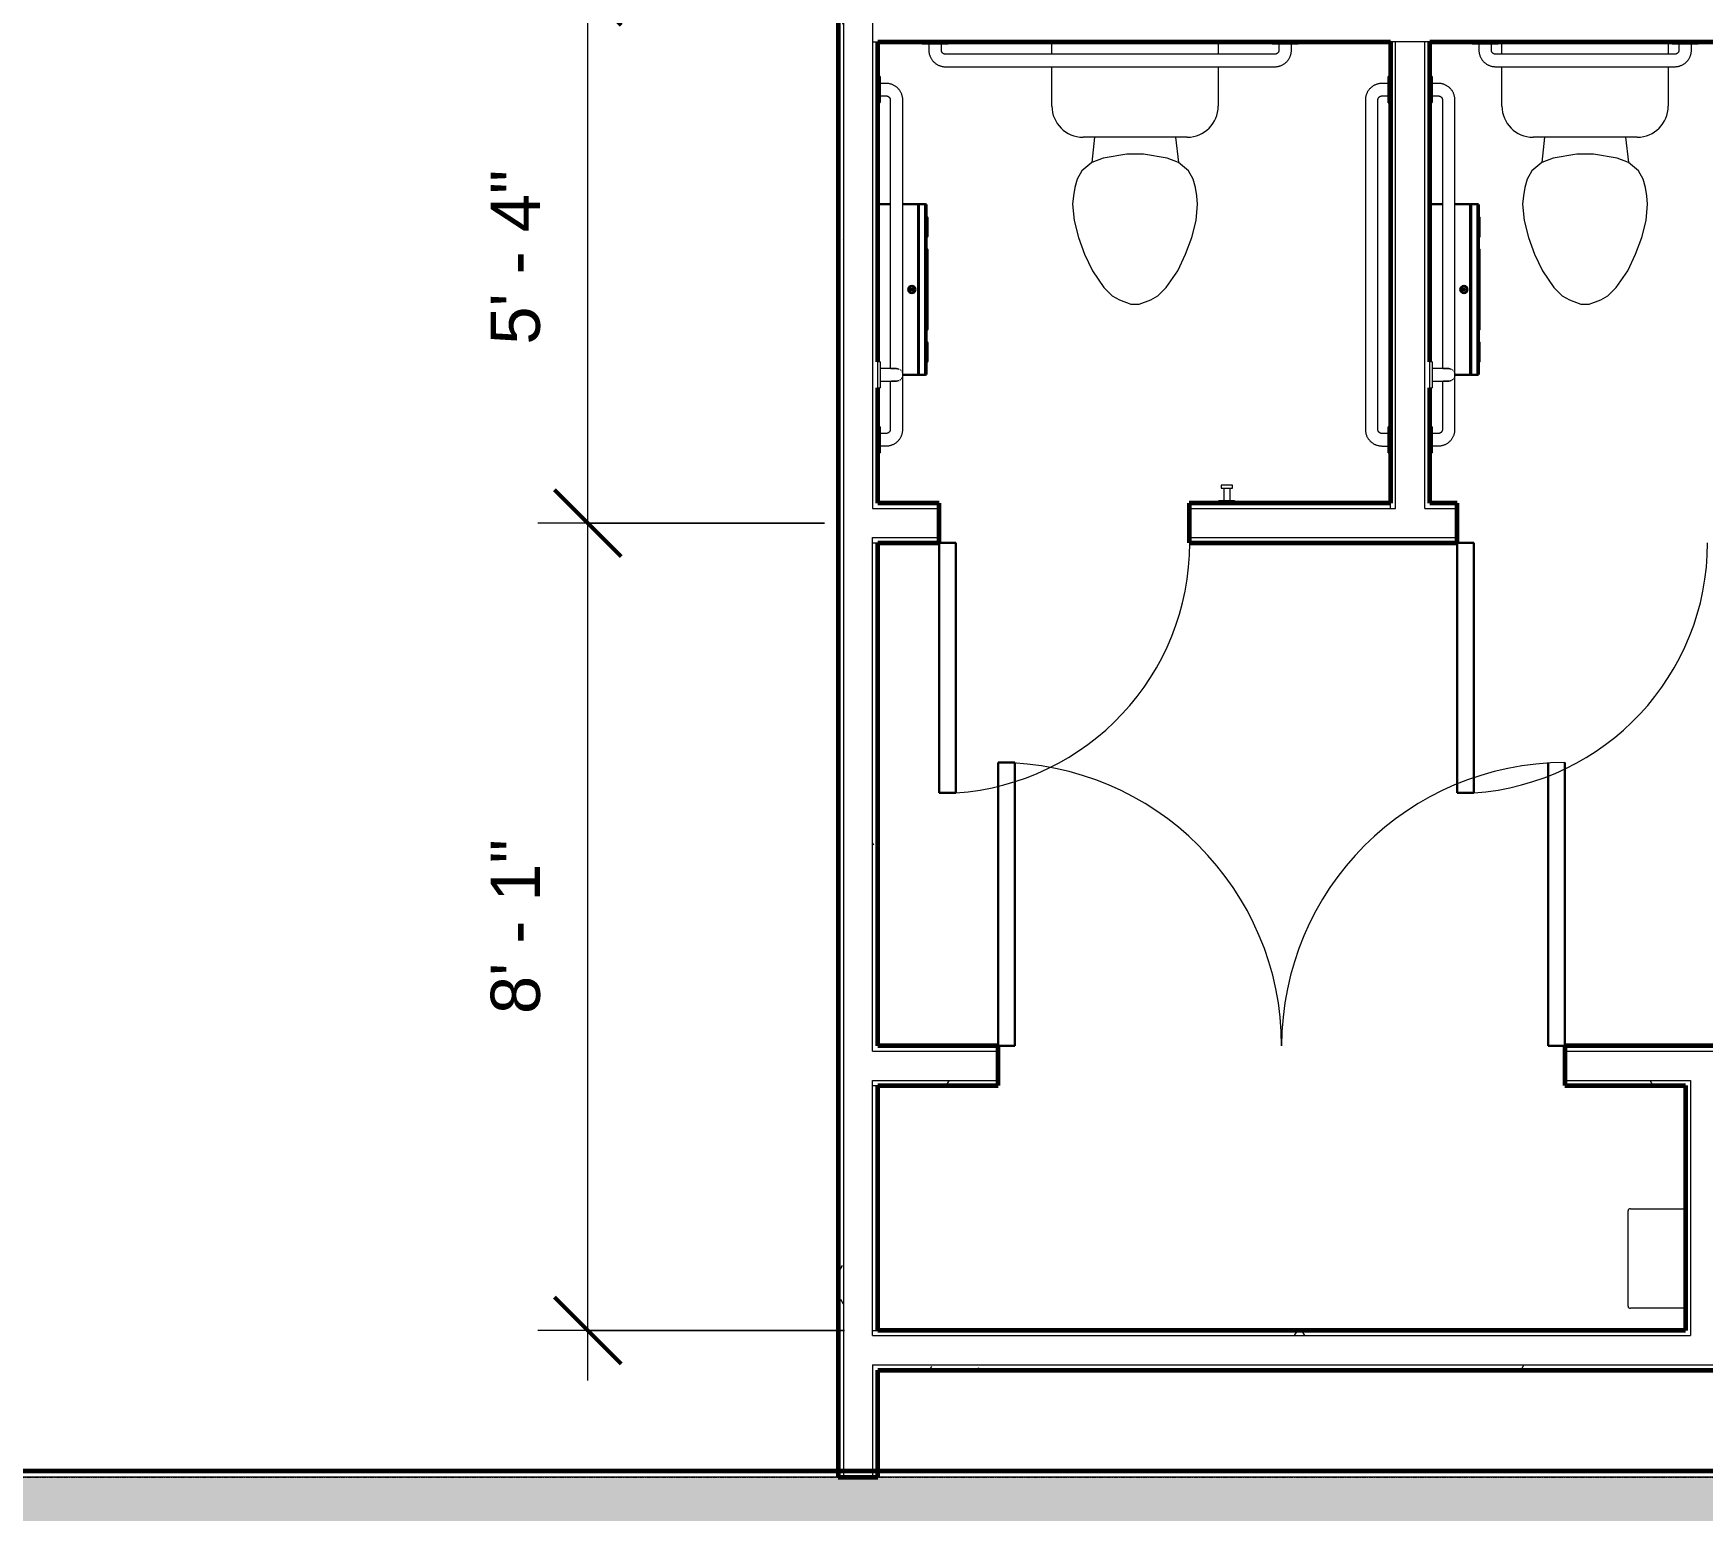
# Model space of a CAD drawing. Header units: inches. Extents: x 126 to 2219, y -1759 to -92.
# Drawn here: x 664 to 864.3, y -692.5 to -515.2 of the extents above; entities that cross this region are included whole.
import ezdxf

# ---------------------------------------------------------------- set-up
doc = ezdxf.new("R2010")
doc.units = ezdxf.units.IN
doc.header["$MEASUREMENT"] = 0
doc.linetypes.add('Grid Line 1_2_', pattern=[0.875, 0.5, -0.125, 0.125, -0.125])
for name, color, linetype, lineweight in [('A-ANNO-DIMS', 211, 'Continuous', 9), ('A-ANNO-DIMS-64', 211, 'Continuous', 9), ('A-DETL-THIN', 151, 'Continuous', 9), ('A-DOOR', 31, 'Continuous', 18), ('A-GENM', 13, 'Continuous', 9), ('A-WALL', 113, 'Continuous', 18), ('A-WALL-PATT', 111, 'Continuous', 60), ('I-WALL', 2, 'Continuous', 18), ('L-SITE-WALL', 31, 'Continuous', 18), ('P-SANR-FIXT', 6, 'Continuous', 9), ('Q-SPCQ', 91, 'Continuous', 9), ('S-GRID', 1, 'Continuous', 9)]:
    doc.layers.add(name, color=color, linetype=linetype, lineweight=lineweight)
doc.styles.add('Arial', font='arial.ttf', dxfattribs={"height": 5.901198})
doc.dimstyles.new('Linear_-_3_32__Arial', dxfattribs={"dimscale": 12, "dimtxt": 6, "dimasz": 0.666667, "dimexe": 0.5, "dimexo": 0.333333, "dimgap": 0.333333, "dimtad": 1, "dimdec": 0, "dimzin": 1, "dimdsep": 46, "dimlunit": 4, "dimtxsty": 'Arial', "dimblk1": 'OBLIQUE', "dimblk2": 'OBLIQUE', "dimsah": 1, "dimcen": 0.09, "dimdle": 0.5, "dimazin": 0, "dimtfac": 1, "dimtdec": 4, "dimtix": 1, "dimtmove": 0, "dimatfit": 3, "dimfxl": 1, "dimtvp": 1, "dimfrac": 2, "dimtolj": 1, "dimtzin": 0, "dimarcsym": 2})
doc.dimstyles.new('Linear_-_3_32__Arial_1', dxfattribs={"dimscale": 12, "dimtxt": 6, "dimasz": 0.666667, "dimexe": 0.5, "dimexo": 0.333333, "dimgap": 0.333333, "dimtad": 1, "dimdec": 0, "dimzin": 1, "dimdsep": 46, "dimlunit": 4, "dimtxsty": 'Arial', "dimblk1": 'OBLIQUE', "dimblk2": 'OBLIQUE', "dimsah": 1, "dimcen": 0.09, "dimdle": 0.5, "dimazin": 0, "dimtfac": 1, "dimtdec": 4, "dimtix": 1, "dimtmove": 0, "dimatfit": 3, "dimfxl": 1, "dimtvp": 1, "dimfrac": 2, "dimtolj": 1, "dimtzin": 0, "dimarcsym": 2})
pattern_1 = [(0, (0, 0), (20.48, 5.12), [0.845, -14.515, 0.845, -14.515, -81.92]), (0, (0, 0), (20.48, 5.12), [-30.72, 0.845, -29.875, 0.845, -14.515, -35.84]), (0, (0, 0), (20.48, 5.12), [-76.8, 0.845, -9.395, 0.845, -24.755]), (120, (7.68, 2.56), (-14.67405, 15.1762), [0.845, -14.515, 0.845, -14.515, -81.92]), (120, (7.68, 2.56), (-14.67405, 15.1762), [-30.72, 0.845, -29.875, 0.845, -14.515, -35.84]), (120, (7.68, 2.56), (-14.67405, 15.1762), [-76.8, 0.845, -9.395, 0.845, -24.755]), (240, (10.24, 12.8), (-5.80595, -20.2962), [0.845, -14.515, 0.845, -14.515, -81.92]), (240, (10.24, 12.8), (-5.80595, -20.2962), [-30.72, 0.845, -29.875, 0.845, -14.515, -35.84]), (240, (10.24, 12.8), (-5.80595, -20.2962), [-76.8, 0.845, -9.395, 0.845, -24.755])]

# ---------------------------------------------------------------- blocks, each defined once
blk = doc.blocks.new('Open Source Metal Building_Exterior_rvt-1-Floor Plan - Office Annex')
at = {"layer": 'A-WALL-PATT', "lineweight": 9}
h = blk.add_hatch(dxfattribs=at)
h.set_pattern_fill('FP_2', color=8, style=0, pattern_type=2)
h.set_pattern_definition([(161.57, (0.32, 0.32), (-2.56049618, -0.0005374), [0, -18.214, 2.022, 0]), (18.43, (-0.32, 0.32), (-2.56049618, 0.0005374), [0, -18.214, 2.022, 0]), (108.43, (0.32, 0.32), (1.2792209, -6.40087673), [6.07, -14.166]), (71.57, (-0.32, 0.32), (1.2792209, 6.40087673), [6.07, -14.166])])
h.paths.add_polyline_path([(1738.07, -696.46), (2210.15, -696.46), (2210.15, -688.46), (1644.4, -688.46), (1644.4, -696.46), (1729.93, -696.46)], flags=0)
h.paths.add_polyline_path([(1138.4, -696.46), (1138.4, -688.46), (421.56, -688.46), (421.56, -696.46), (1103.21, -696.46)], flags=0)
h.paths.add_polyline_path([(1234.94, -696.46), (1234.94, -688.46), (1174.4, -688.46), (1174.4, -696.46)], flags=0)
h.paths.add_polyline_path([(1540.94, -696.46), (1608.4, -696.46), (1608.4, -688.46), (1540.94, -688.46)], flags=0)
h.paths.add_polyline_path([(321.83, -696.46), (385.56, -696.46), (385.56, -688.46), (126.49, -688.46), (126.49, -696.46), (256.72, -696.46)], flags=0)
at = {"layer": 'A-WALL', "color": 10}
blk.add_line((1138.4, -688.46), (421.56, -688.46), dxfattribs=at)
at = {"layer": 'L-SITE-WALL', "color": 250, "lineweight": 60}
blk.add_line((1138.4, -687.71), (421.56, -687.71), dxfattribs=at)
at = {"layer": 'S-GRID', "linetype": 'Grid Line 1_2_'}
blk.add_line((329.05, -688.46), (2105.65, -688.46), dxfattribs=at)
blk = doc.blocks.new('Single-Flush - 30_ x 80_-506644-Floor Plan - Office Annex')
at = {"layer": 'A-DOOR', "lineweight": 30}
for p, q in [((13, 2.375), (13, 32.375)), ((15, 32.375), (13, 32.375)), ((15, 2.375), (15, 32.375)), ((15, 2.375), (13, 2.375))]:
    blk.add_line(p, q, dxfattribs=at)
at = {"layer": 'A-DOOR', "lineweight": 9}
blk.add_arc((15, 2.375), 30.067, 93.81407, 180, dxfattribs=at)
blk = doc.blocks.new('Toilet-Domestic-3D - Toilet-Domestic-3D-V8-Floor Plan - Office Annex')
at = {"layer": 'P-SANR-FIXT'}
for p, q in [((-9.98, 17.98), (-9.98, 19.48)), ((9.98, 19.48), (9.98, 17.98)), ((-9.98, 11.75), (-9.98, 16.48)), ((9.98, 16.48), (9.98, 11.75)), ((6.25, 8.02), (-6.25, 8.02)), ((-4.86, 8.02), (-5.21, 5)), ((4.86, 8.02), (5.21, 5)), ((-5.21, 5), (-6.4, 4)), ((-3.84, 5.5), (-5.21, 5)), ((-1, 6), (-3.84, 5.5)), ((1, 6), (-1, 6)), ((3.84, 5.5), (1, 6)), ((5.21, 5), (3.84, 5.5)), ((6.4, 4), (5.21, 5)), ((-6.97, 3), (-7.24, 2)), ((-6.4, 4), (-6.97, 3)), ((6.97, 3), (6.4, 4)), ((7.24, 2), (6.97, 3)), ((-7.41, 1), (-7.5, 0)), ((-7.5, 0), (-7.33, -1.99)), ((-7.24, 2), (-7.41, 1)), ((7.41, 1), (7.24, 2)), ((7.33, -1.99), (7.5, 0)), ((7.5, 0), (7.41, 1)), ((-7.33, -1.99), (-6.79, -4)), ((6.79, -4), (7.33, -1.99)), ((-6.79, -4), (-6.06, -6)), ((6.06, -6), (6.79, -4)), ((-6.06, -6), (-5.13, -8)), ((5.13, -8), (6.06, -6)), ((-5.13, -8), (-3.74, -10)), ((3.74, -10), (5.13, -8)), ((-3.74, -10), (-2.74, -11)), ((2.74, -11), (3.74, -10)), ((-2.74, -11), (-1.87, -11.5)), ((-1.87, -11.5), (-0.5, -12)), ((-0.5, -12), (0.5, -12)), ((0.5, -12), (1.87, -11.5)), ((1.87, -11.5), (2.74, -11))]:
    blk.add_line(p, q, dxfattribs=at)
for centre, start, end in [((-6.25, 11.75), 180, 270), ((6.25, 11.75), 270, 360)]:
    blk.add_arc(centre, 3.73, start, end, dxfattribs=at)
blk = doc.blocks.new('817_Grab_Bars - 8170-001420-V11-Floor Plan - Office Annex')
at = {"layer": 'Q-SPCQ'}
for p, q in [((765.64, -520.4), (765.36, -520.4)), ((765.64, -520.4), (765.64, -521.96)), ((766.36, -521.21), (765.64, -521.21)), ((765.64, -521.96), (765.64, -523.52)), ((765.64, -522.71), (766.36, -522.71)), ((765.36, -523.52), (765.64, -523.52)), ((766.86, -523.21), (766.86, -555.44)), ((768.36, -562.71), (768.36, -523.21)), ((766.86, -556.94), (766.86, -562.71)), ((765.64, -562.4), (765.36, -562.4)), ((765.64, -562.4), (765.64, -563.96)), ((766.36, -563.21), (765.64, -563.21)), ((765.64, -563.96), (765.64, -565.52)), ((765.64, -564.71), (766.36, -564.71)), ((765.36, -565.52), (765.64, -565.52))]:
    blk.add_line(p, q, dxfattribs=at)
at = {"layer": 'Q-SPCQ', "flags": 128}
for points in [[(768.36, -523.21), (768.36, -523.13), (768.35, -523.05), (768.35, -522.97), (768.33, -522.89), (768.32, -522.81), (768.3, -522.74), (768.28, -522.66), (768.26, -522.58), (768.23, -522.51), (768.2, -522.43), (768.17, -522.36), (768.13, -522.29), (768.1, -522.22), (768.05, -522.15), (768.01, -522.08), (767.96, -522.02), (767.91, -521.95), (767.86, -521.89), (767.81, -521.83), (767.75, -521.78), (767.69, -521.72), (767.63, -521.67), (767.57, -521.62), (767.51, -521.57), (767.44, -521.53), (767.37, -521.49), (767.3, -521.45), (767.23, -521.41), (767.16, -521.38), (767.08, -521.35), (767.01, -521.32), (766.93, -521.29), (766.86, -521.27), (766.78, -521.26), (766.7, -521.24), (766.62, -521.23), (766.54, -521.22), (766.46, -521.21), (766.38, -521.21), (766.36, -521.21)], [(766.36, -522.71), (766.38, -522.71), (766.4, -522.71), (766.42, -522.71), (766.44, -522.72), (766.46, -522.72), (766.48, -522.73), (766.5, -522.73), (766.52, -522.74), (766.54, -522.74), (766.55, -522.75), (766.57, -522.76), (766.59, -522.77), (766.61, -522.78), (766.63, -522.79), (766.64, -522.8), (766.66, -522.81), (766.67, -522.82), (766.69, -522.83), (766.7, -522.85), (766.72, -522.86), (766.73, -522.88), (766.74, -522.89), (766.76, -522.91), (766.77, -522.92), (766.78, -522.94), (766.79, -522.96), (766.8, -522.98), (766.81, -522.99), (766.82, -523.01), (766.83, -523.03), (766.83, -523.05), (766.84, -523.07), (766.84, -523.09), (766.85, -523.11), (766.85, -523.13), (766.86, -523.15), (766.86, -523.17), (766.86, -523.19), (766.86, -523.21), (766.86, -523.21)], [(766.36, -564.71), (766.44, -564.71), (766.52, -564.7), (766.6, -564.7), (766.68, -564.69), (766.76, -564.67), (766.83, -564.65), (766.91, -564.63), (766.99, -564.61), (767.06, -564.58), (767.14, -564.55), (767.21, -564.52), (767.28, -564.48), (767.35, -564.45), (767.42, -564.41), (767.49, -564.36), (767.55, -564.32), (767.62, -564.27), (767.68, -564.21), (767.74, -564.16), (767.79, -564.1), (767.85, -564.05), (767.9, -563.99), (767.95, -563.92), (768, -563.86), (768.04, -563.79), (768.08, -563.72), (768.12, -563.65), (768.16, -563.58), (768.19, -563.51), (768.22, -563.44), (768.25, -563.36), (768.28, -563.28), (768.3, -563.21), (768.32, -563.13), (768.33, -563.05), (768.34, -562.97), (768.35, -562.89), (768.36, -562.81), (768.36, -562.73), (768.36, -562.71)], [(766.86, -562.71), (766.86, -562.73), (766.86, -562.75), (766.86, -562.77), (766.85, -562.79), (766.85, -562.81), (766.85, -562.83), (766.84, -562.85), (766.83, -562.87), (766.83, -562.89), (766.82, -562.91), (766.81, -562.92), (766.8, -562.94), (766.79, -562.96), (766.78, -562.98), (766.77, -562.99), (766.76, -563.01), (766.75, -563.03), (766.74, -563.04), (766.72, -563.06), (766.71, -563.07), (766.69, -563.08), (766.68, -563.1), (766.66, -563.11), (766.65, -563.12), (766.63, -563.13), (766.61, -563.14), (766.6, -563.15), (766.58, -563.16), (766.56, -563.17), (766.54, -563.18), (766.52, -563.18), (766.5, -563.19), (766.48, -563.2), (766.46, -563.2), (766.44, -563.2), (766.42, -563.21), (766.4, -563.21), (766.38, -563.21), (766.36, -563.21), (766.36, -563.21)]]:
    blk.add_lwpolyline(points, dxfattribs=at)
blk = doc.blocks.new('817_Grab_Bars - 8170-001420-V7-Floor Plan - Office Annex')
at = {"layer": 'Q-SPCQ'}
for p, q in [((1749.66, -708.52), (1748.94, -708.52)), ((1749.94, -707.7), (1749.66, -707.7)), ((1749.66, -709.27), (1749.66, -707.7)), ((1746.94, -710.52), (1746.94, -750.02)), ((1748.44, -750.02), (1748.44, -710.52)), ((1748.94, -710.02), (1749.66, -710.02)), ((1749.66, -710.83), (1749.66, -709.27)), ((1749.66, -710.83), (1749.94, -710.83)), ((1749.66, -750.52), (1748.94, -750.52)), ((1749.94, -749.7), (1749.66, -749.7)), ((1749.66, -751.27), (1749.66, -749.7)), ((1748.94, -752.02), (1749.66, -752.02)), ((1749.66, -752.83), (1749.66, -751.27)), ((1749.66, -752.83), (1749.94, -752.83))]:
    blk.add_line(p, q, dxfattribs=at)
at = {"layer": 'Q-SPCQ', "flags": 128}
for points in [[(1748.94, -708.52), (1748.86, -708.52), (1748.78, -708.52), (1748.7, -708.53), (1748.62, -708.54), (1748.54, -708.56), (1748.46, -708.57), (1748.38, -708.59), (1748.31, -708.62), (1748.23, -708.64), (1748.16, -708.67), (1748.08, -708.71), (1748.01, -708.74), (1747.94, -708.78), (1747.87, -708.82), (1747.81, -708.87), (1747.74, -708.91), (1747.68, -708.96), (1747.62, -709.01), (1747.56, -709.07), (1747.5, -709.12), (1747.45, -709.18), (1747.4, -709.24), (1747.35, -709.3), (1747.3, -709.37), (1747.25, -709.44), (1747.21, -709.5), (1747.17, -709.57), (1747.14, -709.64), (1747.1, -709.72), (1747.07, -709.79), (1747.05, -709.87), (1747.02, -709.94), (1747, -710.02), (1746.98, -710.1), (1746.97, -710.18), (1746.95, -710.25), (1746.94, -710.33), (1746.94, -710.41), (1746.94, -710.49), (1746.94, -710.52)], [(1748.44, -710.52), (1748.44, -710.5), (1748.44, -710.48), (1748.44, -710.46), (1748.44, -710.44), (1748.45, -710.42), (1748.45, -710.4), (1748.46, -710.38), (1748.46, -710.36), (1748.47, -710.34), (1748.48, -710.32), (1748.48, -710.3), (1748.49, -710.28), (1748.5, -710.27), (1748.51, -710.25), (1748.52, -710.23), (1748.54, -710.22), (1748.55, -710.2), (1748.56, -710.19), (1748.57, -710.17), (1748.59, -710.16), (1748.6, -710.14), (1748.62, -710.13), (1748.63, -710.12), (1748.65, -710.11), (1748.67, -710.1), (1748.68, -710.08), (1748.7, -710.07), (1748.72, -710.07), (1748.74, -710.06), (1748.76, -710.05), (1748.77, -710.04), (1748.79, -710.04), (1748.81, -710.03), (1748.83, -710.03), (1748.85, -710.02), (1748.87, -710.02), (1748.89, -710.02), (1748.91, -710.02), (1748.93, -710.02), (1748.94, -710.02)], [(1746.94, -750.02), (1746.94, -750.1), (1746.94, -750.18), (1746.95, -750.26), (1746.96, -750.33), (1746.98, -750.41), (1746.99, -750.49), (1747.01, -750.57), (1747.04, -750.64), (1747.06, -750.72), (1747.09, -750.79), (1747.13, -750.87), (1747.16, -750.94), (1747.2, -751.01), (1747.24, -751.08), (1747.29, -751.15), (1747.33, -751.21), (1747.38, -751.27), (1747.43, -751.33), (1747.49, -751.39), (1747.54, -751.45), (1747.6, -751.51), (1747.66, -751.56), (1747.73, -751.61), (1747.79, -751.65), (1747.86, -751.7), (1747.92, -751.74), (1747.99, -751.78), (1748.07, -751.82), (1748.14, -751.85), (1748.21, -751.88), (1748.29, -751.91), (1748.36, -751.93), (1748.44, -751.95), (1748.52, -751.97), (1748.6, -751.99), (1748.68, -752), (1748.76, -752.01), (1748.84, -752.01), (1748.92, -752.02), (1748.94, -752.02)], [(1748.94, -750.52), (1748.92, -750.52), (1748.9, -750.51), (1748.88, -750.51), (1748.86, -750.51), (1748.84, -750.51), (1748.82, -750.5), (1748.8, -750.5), (1748.78, -750.49), (1748.76, -750.48), (1748.74, -750.48), (1748.72, -750.47), (1748.71, -750.46), (1748.69, -750.45), (1748.67, -750.44), (1748.65, -750.43), (1748.64, -750.42), (1748.62, -750.4), (1748.61, -750.39), (1748.59, -750.38), (1748.58, -750.36), (1748.56, -750.35), (1748.55, -750.33), (1748.54, -750.32), (1748.53, -750.3), (1748.52, -750.29), (1748.51, -750.27), (1748.5, -750.25), (1748.49, -750.23), (1748.48, -750.22), (1748.47, -750.2), (1748.46, -750.18), (1748.46, -750.16), (1748.45, -750.14), (1748.45, -750.12), (1748.44, -750.1), (1748.44, -750.08), (1748.44, -750.06), (1748.44, -750.04), (1748.44, -750.02), (1748.44, -750.02)]]:
    blk.add_lwpolyline(points, dxfattribs=at)
blk = doc.blocks.new('Dispenser-Toilet_Tissue-Frost_Products_LTD_-Jumbo-169 - Steel-Brushed-Stainless_Steel-V13-Floor Plan - Office Annex')
at = {"layer": 'Q-SPCQ', "lineweight": 30}
for p, q in [((766.86, -535.69), (765.36, -535.69)), ((770.2, -535.69), (768.36, -535.69)), ((770.2, -535.69), (770.2, -556.19)), ((770.26, -556.13), (770.26, -535.75)), ((770.29, -535.75), (770.26, -535.75)), ((771.06, -535.69), (770.29, -535.69)), ((770.29, -535.69), (770.29, -535.75)), ((770.29, -535.75), (770.29, -556.13)), ((771.06, -556.19), (771.06, -535.69)), ((771.22, -537.2), (771.22, -535.85)), ((771.22, -554.68), (771.22, -537.2)), ((771.32, -539.53), (771.32, -537.36)), ((771.22, -541), (771.22, -539.69)), ((771.32, -550.69), (771.32, -541.19)), ((769.26, -545.9), (769.26, -545.98)), ((769.6, -545.9), (769.26, -545.9)), ((769.26, -545.98), (769.6, -545.98)), ((769.6, -545.98), (769.6, -545.9)), ((771.22, -552.18), (771.22, -550.88)), ((771.32, -554.52), (771.32, -552.34)), ((771.22, -556.03), (771.22, -554.68)), ((768.36, -556.19), (770.2, -556.19)), ((770.26, -556.13), (770.29, -556.13)), ((770.29, -556.13), (770.29, -556.19)), ((770.29, -556.19), (771.06, -556.19))]:
    blk.add_line(p, q, dxfattribs=at)
for radius in [0.438, 0.357]:
    blk.add_circle((769.44, -545.94), radius, dxfattribs=at)
for centre, radius, start, end in [((770.2, -535.75), 0.06, 0, 90), ((771.06, -535.85), 0.16, 0, 90), ((771.14, -537.36), 0.18, 0, 63.6122), ((771.2, -538.91), 0.118, 10.8116, 82.3569), ((771.17, -538.91), 0.151, 289.6341, 357.321), ((771.17, -538.93), 0.151, 289.6341, 356.8331), ((771.14, -538.94), 0.18, 296.3878, 0), ((771.2, -539.52), 0.119, 10.0401, 81.5195), ((771.17, -539.51), 0.151, 289.6341, 357.321), ((771.17, -539.52), 0.151, 289.6341, 357.321), ((771.14, -539.53), 0.18, 296.3878, 0), ((771.1, -541.19), 0.22, 0, 56.9443), ((771.1, -550.69), 0.22, 303.0557, 0), ((771.14, -552.34), 0.18, 0, 63.6122), ((771.17, -552.35), 0.151, 2.679, 70.3659), ((771.17, -552.36), 0.151, 2.679, 70.3659), ((771.2, -552.36), 0.119, 278.4805, 349.9599), ((771.14, -552.93), 0.18, 0, 63.6084), ((771.17, -552.94), 0.151, 3.1667, 70.3726), ((771.17, -552.96), 0.151, 2.679, 70.3653), ((771.2, -552.96), 0.118, 277.6431, 349.1884), ((771.14, -554.52), 0.18, 296.3878, 0), ((770.2, -556.13), 0.0601, 270, 357.3185), ((771.06, -556.03), 0.16, 270, 359.0019)]:
    blk.add_arc(centre, radius, start, end, dxfattribs=at)
blk = doc.blocks.new('Toilet-Domestic-3D - Toilet-Domestic-3D-V15-Floor Plan - Office Annex')
at = {"layer": 'P-SANR-FIXT'}
for p, q in [((-9.98, 17.98), (-9.98, 19.48)), ((9.98, 19.48), (9.98, 17.98)), ((-9.98, 11.75), (-9.98, 16.48)), ((9.98, 16.48), (9.98, 11.75)), ((6.25, 8.02), (-6.25, 8.02)), ((-4.86, 8.02), (-5.21, 5)), ((4.86, 8.02), (5.21, 5)), ((-5.21, 5), (-6.4, 4)), ((-3.84, 5.5), (-5.21, 5)), ((-1, 6), (-3.84, 5.5)), ((1, 6), (-1, 6)), ((3.84, 5.5), (1, 6)), ((5.21, 5), (3.84, 5.5)), ((6.4, 4), (5.21, 5)), ((-6.97, 3), (-7.24, 2)), ((-6.4, 4), (-6.97, 3)), ((6.97, 3), (6.4, 4)), ((7.24, 2), (6.97, 3)), ((-7.41, 1), (-7.5, 0)), ((-7.5, 0), (-7.33, -1.99)), ((-7.24, 2), (-7.41, 1)), ((7.41, 1), (7.24, 2)), ((7.33, -1.99), (7.5, 0)), ((7.5, 0), (7.41, 1)), ((-7.33, -1.99), (-6.79, -4)), ((6.79, -4), (7.33, -1.99)), ((-6.79, -4), (-6.06, -6)), ((6.06, -6), (6.79, -4)), ((-6.06, -6), (-5.13, -8)), ((5.13, -8), (6.06, -6)), ((-5.13, -8), (-3.74, -10)), ((3.74, -10), (5.13, -8)), ((-3.74, -10), (-2.74, -11)), ((2.74, -11), (3.74, -10)), ((-2.74, -11), (-1.87, -11.5)), ((-1.87, -11.5), (-0.5, -12)), ((-0.5, -12), (0.5, -12)), ((0.5, -12), (1.87, -11.5)), ((1.87, -11.5), (2.74, -11))]:
    blk.add_line(p, q, dxfattribs=at)
for centre, start, end in [((-6.25, 11.75), 180, 270), ((6.25, 11.75), 270, 360)]:
    blk.add_arc(centre, 3.73, start, end, dxfattribs=at)
blk = doc.blocks.new('817_Grab_Bars - 8170-001240-655301-Floor Plan - Office Annex')
at = {"layer": 'Q-SPCQ'}
for p, q in [((836.67, -516.21), (836.67, -516.49)), ((838.23, -516.49), (836.67, -516.49)), ((837.48, -516.49), (837.48, -517.21)), ((839.8, -516.49), (838.23, -516.49)), ((838.98, -517.21), (838.98, -516.49)), ((839.8, -516.49), (839.8, -516.21)), ((860.67, -516.21), (860.67, -516.49)), ((862.23, -516.49), (860.67, -516.49)), ((861.48, -516.49), (861.48, -517.21)), ((863.8, -516.49), (862.23, -516.49)), ((862.98, -517.21), (862.98, -516.49)), ((863.8, -516.49), (863.8, -516.21)), ((860.98, -517.71), (839.48, -517.71)), ((839.48, -519.21), (860.98, -519.21))]:
    blk.add_line(p, q, dxfattribs=at)
at = {"layer": 'Q-SPCQ', "flags": 128}
for points in [[(837.48, -517.21), (837.49, -517.29), (837.49, -517.37), (837.5, -517.45), (837.51, -517.53), (837.52, -517.61), (837.54, -517.69), (837.56, -517.76), (837.59, -517.84), (837.61, -517.92), (837.64, -517.99), (837.68, -518.06), (837.71, -518.13), (837.75, -518.2), (837.79, -518.27), (837.83, -518.34), (837.88, -518.41), (837.93, -518.47), (837.98, -518.53), (838.03, -518.59), (838.09, -518.65), (838.15, -518.7), (838.21, -518.75), (838.27, -518.8), (838.34, -518.85), (838.4, -518.89), (838.47, -518.94), (838.54, -518.97), (838.61, -519.01), (838.69, -519.04), (838.76, -519.07), (838.83, -519.1), (838.91, -519.13), (838.99, -519.15), (839.07, -519.17), (839.14, -519.18), (839.22, -519.19), (839.3, -519.2), (839.38, -519.21), (839.46, -519.21), (839.48, -519.21)], [(839.48, -517.71), (839.46, -517.71), (839.44, -517.71), (839.42, -517.71), (839.4, -517.7), (839.39, -517.7), (839.37, -517.7), (839.35, -517.69), (839.33, -517.69), (839.31, -517.68), (839.29, -517.67), (839.27, -517.66), (839.25, -517.65), (839.24, -517.64), (839.22, -517.63), (839.2, -517.62), (839.19, -517.61), (839.17, -517.6), (839.15, -517.59), (839.14, -517.57), (839.13, -517.56), (839.11, -517.54), (839.1, -517.53), (839.09, -517.51), (839.07, -517.5), (839.06, -517.48), (839.05, -517.46), (839.04, -517.45), (839.03, -517.43), (839.03, -517.41), (839.02, -517.39), (839.01, -517.37), (839.01, -517.35), (839, -517.33), (839, -517.32), (838.99, -517.3), (838.99, -517.28), (838.99, -517.26), (838.99, -517.24), (838.98, -517.22), (838.98, -517.21)], [(860.98, -519.21), (861.06, -519.21), (861.14, -519.2), (861.22, -519.2), (861.3, -519.19), (861.38, -519.17), (861.46, -519.15), (861.54, -519.13), (861.61, -519.11), (861.69, -519.08), (861.76, -519.05), (861.84, -519.02), (861.91, -518.98), (861.98, -518.95), (862.05, -518.91), (862.11, -518.86), (862.18, -518.82), (862.24, -518.77), (862.3, -518.71), (862.36, -518.66), (862.42, -518.6), (862.47, -518.55), (862.53, -518.49), (862.58, -518.42), (862.62, -518.36), (862.67, -518.29), (862.71, -518.22), (862.75, -518.15), (862.78, -518.08), (862.82, -518.01), (862.85, -517.94), (862.88, -517.86), (862.9, -517.78), (862.92, -517.71), (862.94, -517.63), (862.96, -517.55), (862.97, -517.47), (862.98, -517.39), (862.98, -517.31), (862.98, -517.23), (862.98, -517.21)], [(861.48, -517.21), (861.48, -517.23), (861.48, -517.25), (861.48, -517.27), (861.48, -517.29), (861.47, -517.31), (861.47, -517.33), (861.47, -517.35), (861.46, -517.37), (861.45, -517.39), (861.45, -517.41), (861.44, -517.42), (861.43, -517.44), (861.42, -517.46), (861.41, -517.48), (861.4, -517.49), (861.39, -517.51), (861.37, -517.53), (861.36, -517.54), (861.35, -517.56), (861.33, -517.57), (861.32, -517.58), (861.3, -517.6), (861.29, -517.61), (861.27, -517.62), (861.25, -517.63), (861.24, -517.64), (861.22, -517.65), (861.2, -517.66), (861.18, -517.67), (861.17, -517.68), (861.15, -517.68), (861.13, -517.69), (861.11, -517.7), (861.09, -517.7), (861.07, -517.7), (861.05, -517.71), (861.03, -517.71), (861.01, -517.71), (860.99, -517.71), (860.98, -517.71)]]:
    blk.add_lwpolyline(points, dxfattribs=at)
blk = doc.blocks.new('817_Grab_Bars - 8170-001420-V16-Floor Plan - Office Annex')
at = {"layer": 'Q-SPCQ'}
for p, q in [((831.89, -520.4), (831.61, -520.4)), ((831.89, -520.4), (831.89, -521.96)), ((832.61, -521.21), (831.89, -521.21)), ((831.89, -521.96), (831.89, -523.52)), ((831.89, -522.71), (832.61, -522.71)), ((831.61, -523.52), (831.89, -523.52)), ((833.11, -523.21), (833.11, -555.44)), ((834.61, -562.71), (834.61, -523.21)), ((833.11, -556.94), (833.11, -562.71)), ((831.89, -562.4), (831.61, -562.4)), ((831.89, -562.4), (831.89, -563.96)), ((832.61, -563.21), (831.89, -563.21)), ((831.89, -563.96), (831.89, -565.52)), ((831.89, -564.71), (832.61, -564.71)), ((831.61, -565.52), (831.89, -565.52))]:
    blk.add_line(p, q, dxfattribs=at)
at = {"layer": 'Q-SPCQ', "flags": 128}
for points in [[(834.61, -523.21), (834.61, -523.13), (834.6, -523.05), (834.6, -522.97), (834.58, -522.89), (834.57, -522.81), (834.55, -522.74), (834.53, -522.66), (834.51, -522.58), (834.48, -522.51), (834.45, -522.43), (834.42, -522.36), (834.38, -522.29), (834.35, -522.22), (834.3, -522.15), (834.26, -522.08), (834.21, -522.02), (834.16, -521.95), (834.11, -521.89), (834.06, -521.83), (834, -521.78), (833.94, -521.72), (833.88, -521.67), (833.82, -521.62), (833.76, -521.57), (833.69, -521.53), (833.62, -521.49), (833.55, -521.45), (833.48, -521.41), (833.41, -521.38), (833.33, -521.35), (833.26, -521.32), (833.18, -521.29), (833.11, -521.27), (833.03, -521.26), (832.95, -521.24), (832.87, -521.23), (832.79, -521.22), (832.71, -521.21), (832.63, -521.21), (832.61, -521.21)], [(832.61, -522.71), (832.63, -522.71), (832.65, -522.71), (832.67, -522.71), (832.69, -522.72), (832.71, -522.72), (832.73, -522.73), (832.75, -522.73), (832.77, -522.74), (832.79, -522.74), (832.8, -522.75), (832.82, -522.76), (832.84, -522.77), (832.86, -522.78), (832.88, -522.79), (832.89, -522.8), (832.91, -522.81), (832.92, -522.82), (832.94, -522.83), (832.95, -522.85), (832.97, -522.86), (832.98, -522.88), (832.99, -522.89), (833.01, -522.91), (833.02, -522.92), (833.03, -522.94), (833.04, -522.96), (833.05, -522.98), (833.06, -522.99), (833.07, -523.01), (833.08, -523.03), (833.08, -523.05), (833.09, -523.07), (833.09, -523.09), (833.1, -523.11), (833.1, -523.13), (833.11, -523.15), (833.11, -523.17), (833.11, -523.19), (833.11, -523.21), (833.11, -523.21)], [(832.61, -564.71), (832.69, -564.71), (832.77, -564.7), (832.85, -564.7), (832.93, -564.69), (833.01, -564.67), (833.08, -564.65), (833.16, -564.63), (833.24, -564.61), (833.31, -564.58), (833.39, -564.55), (833.46, -564.52), (833.53, -564.48), (833.6, -564.45), (833.67, -564.41), (833.74, -564.36), (833.8, -564.32), (833.87, -564.27), (833.93, -564.21), (833.99, -564.16), (834.04, -564.1), (834.1, -564.05), (834.15, -563.99), (834.2, -563.92), (834.25, -563.86), (834.29, -563.79), (834.33, -563.72), (834.37, -563.65), (834.41, -563.58), (834.44, -563.51), (834.47, -563.44), (834.5, -563.36), (834.53, -563.28), (834.55, -563.21), (834.57, -563.13), (834.58, -563.05), (834.59, -562.97), (834.6, -562.89), (834.61, -562.81), (834.61, -562.73), (834.61, -562.71)], [(833.11, -562.71), (833.11, -562.73), (833.11, -562.75), (833.11, -562.77), (833.1, -562.79), (833.1, -562.81), (833.1, -562.83), (833.09, -562.85), (833.08, -562.87), (833.08, -562.89), (833.07, -562.91), (833.06, -562.92), (833.05, -562.94), (833.04, -562.96), (833.03, -562.98), (833.02, -562.99), (833.01, -563.01), (833, -563.03), (832.99, -563.04), (832.97, -563.06), (832.96, -563.07), (832.94, -563.08), (832.93, -563.1), (832.91, -563.11), (832.9, -563.12), (832.88, -563.13), (832.86, -563.14), (832.85, -563.15), (832.83, -563.16), (832.81, -563.17), (832.79, -563.18), (832.77, -563.18), (832.75, -563.19), (832.73, -563.2), (832.71, -563.2), (832.69, -563.2), (832.67, -563.21), (832.65, -563.21), (832.63, -563.21), (832.61, -563.21), (832.61, -563.21)]]:
    blk.add_lwpolyline(points, dxfattribs=at)
blk = doc.blocks.new('Dispenser-Toilet_Tissue-Frost_Products_LTD_-Jumbo-169 - Steel-Brushed-Stainless_Steel-V20-Floor Plan - Office Annex')
at = {"layer": 'Q-SPCQ', "lineweight": 30}
for p, q in [((833.11, -535.69), (831.61, -535.69)), ((836.45, -535.69), (834.61, -535.69)), ((836.45, -535.69), (836.45, -556.19)), ((836.51, -556.13), (836.51, -535.75)), ((836.54, -535.75), (836.51, -535.75)), ((837.31, -535.69), (836.54, -535.69)), ((836.54, -535.69), (836.54, -535.75)), ((836.54, -535.75), (836.54, -556.13)), ((837.31, -556.19), (837.31, -535.69)), ((837.47, -537.2), (837.47, -535.85)), ((837.47, -554.68), (837.47, -537.2)), ((837.57, -539.53), (837.57, -537.36)), ((837.47, -541), (837.47, -539.69)), ((837.57, -550.69), (837.57, -541.19)), ((835.51, -545.9), (835.51, -545.98)), ((835.85, -545.9), (835.51, -545.9)), ((835.51, -545.98), (835.85, -545.98)), ((835.85, -545.98), (835.85, -545.9)), ((837.47, -552.18), (837.47, -550.88)), ((837.57, -554.52), (837.57, -552.34)), ((837.47, -556.03), (837.47, -554.68)), ((834.61, -556.19), (836.45, -556.19)), ((836.51, -556.13), (836.54, -556.13)), ((836.54, -556.13), (836.54, -556.19)), ((836.54, -556.19), (837.31, -556.19))]:
    blk.add_line(p, q, dxfattribs=at)
for radius in [0.437, 0.357]:
    blk.add_circle((835.69, -545.94), radius, dxfattribs=at)
for centre, radius, start, end in [((836.45, -535.75), 0.06, 0, 90), ((837.31, -535.85), 0.16, 0, 90), ((837.39, -537.36), 0.18, 0, 63.6122), ((837.45, -538.91), 0.118, 10.8116, 82.3569), ((837.42, -538.91), 0.151, 289.6341, 357.321), ((837.42, -538.93), 0.151, 289.6341, 356.8331), ((837.39, -538.94), 0.18, 296.3878, 0), ((837.45, -539.52), 0.119, 10.0401, 81.5195), ((837.42, -539.51), 0.151, 289.6341, 357.321), ((837.42, -539.52), 0.151, 289.6341, 357.321), ((837.39, -539.53), 0.18, 296.3878, 0), ((837.35, -541.19), 0.22, 0, 56.9443), ((837.35, -550.69), 0.22, 303.0557, 0), ((837.39, -552.34), 0.18, 0, 63.6122), ((837.42, -552.35), 0.151, 2.679, 70.3659), ((837.42, -552.36), 0.151, 2.679, 70.3659), ((837.45, -552.36), 0.119, 278.4805, 349.9599), ((837.39, -552.93), 0.18, 0, 63.6084), ((837.42, -552.94), 0.151, 3.1667, 70.3726), ((837.42, -552.96), 0.151, 2.679, 70.3653), ((837.45, -552.96), 0.118, 277.6431, 349.1884), ((837.39, -554.52), 0.18, 296.3878, 0), ((836.45, -556.13), 0.0601, 270, 357.3185), ((837.31, -556.03), 0.16, 270, 359.0019)]:
    blk.add_arc(centre, radius, start, end, dxfattribs=at)
blk = doc.blocks.new('Robe_hook_5552 - Coat_hook_5552-658221-Floor Plan - Office Annex')
at = {"layer": 'A-GENM'}
for p, q in [((-0.69, 2.16), (-0.69, 1.81)), ((0.69, 2.16), (-0.69, 2.16)), ((0.69, 1.81), (0.69, 2.16)), ((-0.94, 0.35), (0.94, 0.35)), ((-0.94, 0), (-0.94, 0.35)), ((-0.69, 1.81), (0.69, 1.81)), ((-0.37, 1.81), (-0.37, 0.35)), ((0.38, 1.81), (0.38, 0.35)), ((0.94, 0.35), (0.94, 0))]:
    blk.add_line(p, q, dxfattribs=at)
blk = doc.blocks.new('817_Grab_Bars - 8170-001180-V22-Floor Plan - Office Annex')
at = {"layer": 'Q-SPCQ'}
for p, q in [((765.64, -554.62), (765.36, -554.62)), ((765.36, -557.75), (765.36, -554.62)), ((765.64, -554.62), (765.64, -557.75)), ((766.36, -555.44), (765.64, -555.44)), ((765.36, -557.75), (765.64, -557.75)), ((765.64, -556.94), (766.36, -556.94))]:
    blk.add_line(p, q, dxfattribs=at)
at = {"layer": 'Q-SPCQ', "flags": 128}
for points in [[(767.61, -555.44), (767.61, -555.44), (767.61, -555.44), (767.6, -555.44), (767.59, -555.44), (767.58, -555.44), (767.57, -555.44), (767.56, -555.44), (767.55, -555.44), (767.53, -555.44), (767.51, -555.44), (767.49, -555.44), (767.47, -555.44), (767.44, -555.44), (767.42, -555.44), (767.39, -555.44), (767.36, -555.44), (767.33, -555.44), (767.3, -555.44), (767.27, -555.44), (767.23, -555.44), (767.19, -555.44), (767.16, -555.44), (767.12, -555.44), (767.08, -555.44), (767.03, -555.44), (766.99, -555.44), (766.95, -555.44), (766.9, -555.44), (766.86, -555.44), (766.81, -555.44), (766.77, -555.44), (766.72, -555.44), (766.67, -555.44), (766.62, -555.44), (766.57, -555.44), (766.52, -555.44), (766.47, -555.44), (766.42, -555.44), (766.37, -555.44), (766.36, -555.44)], [(766.94, -555.44), (766.98, -555.44), (767.02, -555.44), (767.07, -555.44), (767.11, -555.44), (767.15, -555.44), (767.18, -555.44), (767.22, -555.44), (767.26, -555.44), (767.29, -555.44), (767.32, -555.44), (767.35, -555.44), (767.38, -555.44), (767.41, -555.44), (767.44, -555.44), (767.46, -555.44)], [(767.52, -555.44), (767.54, -555.44), (767.56, -555.44), (767.57, -555.44), (767.58, -555.44), (767.59, -555.44), (767.6, -555.44), (767.6, -555.44), (767.61, -555.44), (767.61, -555.44), (767.61, -555.44)], [(767.61, -555.44), (767.64, -555.44), (767.67, -555.44), (767.7, -555.44), (767.73, -555.45), (767.76, -555.45), (767.79, -555.46), (767.82, -555.47), (767.85, -555.48), (767.87, -555.49), (767.9, -555.5), (767.93, -555.51)], [(768.11, -556.75), (768.09, -556.77), (768.06, -556.78), (768.04, -556.8), (768.01, -556.82)], [(768.03, -555.57), (768.06, -555.59), (768.08, -555.6), (768.1, -555.62)], [(768.23, -556.61), (768.21, -556.64), (768.19, -556.66), (768.17, -556.68)], [(768.19, -555.71), (768.21, -555.73), (768.22, -555.76)], [(768.32, -556.42), (768.31, -556.45), (768.3, -556.48), (768.29, -556.51), (768.27, -556.53)], [(768.28, -555.86), (768.3, -555.89), (768.31, -555.92), (768.32, -555.94)], [(768.34, -556.03), (768.35, -556.06), (768.35, -556.09), (768.36, -556.12), (768.36, -556.15), (768.36, -556.18)], [(768.36, -556.19), (768.36, -556.22), (768.36, -556.25), (768.35, -556.28), (768.35, -556.31), (768.34, -556.34)], [(766.36, -556.94), (766.41, -556.94), (766.46, -556.94), (766.51, -556.94), (766.56, -556.94), (766.61, -556.94), (766.66, -556.94), (766.7, -556.94), (766.75, -556.94), (766.8, -556.94), (766.85, -556.94), (766.89, -556.94), (766.94, -556.94), (766.98, -556.94), (767.02, -556.94), (767.07, -556.94), (767.11, -556.94), (767.15, -556.94), (767.18, -556.94), (767.22, -556.94), (767.26, -556.94), (767.29, -556.94), (767.32, -556.94), (767.35, -556.94), (767.38, -556.94), (767.41, -556.94), (767.44, -556.94), (767.46, -556.94), (767.48, -556.94), (767.51, -556.94), (767.52, -556.94), (767.54, -556.94), (767.56, -556.94), (767.57, -556.94), (767.58, -556.94), (767.59, -556.94), (767.6, -556.94), (767.6, -556.94), (767.61, -556.94), (767.61, -556.94), (767.61, -556.94)], [(767.61, -556.94), (767.61, -556.94), (767.61, -556.94), (767.6, -556.94), (767.59, -556.94), (767.58, -556.94), (767.57, -556.94), (767.56, -556.94), (767.55, -556.94), (767.53, -556.94), (767.51, -556.94), (767.49, -556.94), (767.47, -556.94), (767.44, -556.94), (767.42, -556.94), (767.39, -556.94), (767.36, -556.94), (767.33, -556.94), (767.3, -556.94), (767.27, -556.94), (767.23, -556.94), (767.19, -556.94), (767.16, -556.94), (767.12, -556.94), (767.08, -556.94), (767.03, -556.94), (766.99, -556.94)], [(767.94, -556.86), (767.91, -556.87), (767.88, -556.89), (767.85, -556.9), (767.82, -556.91), (767.8, -556.91), (767.77, -556.92), (767.74, -556.93), (767.71, -556.93), (767.68, -556.93), (767.65, -556.94), (767.62, -556.94), (767.61, -556.94)]]:
    blk.add_lwpolyline(points, dxfattribs=at)
blk = doc.blocks.new('Hand_Dryer-Excel_Dryer-XLERATOR_Unit - Not a Type - Load Type Catalog-663199-Floor Plan - Office Annex')
at = {"layer": 'Q-SPCQ'}
for p, q in [((855.39, -667.93), (855.39, -656.49)), ((855.66, -656.24), (862.26, -656.24)), ((862.26, -668.18), (855.66, -668.18))]:
    blk.add_line(p, q, dxfattribs=at)
for centre, start, end in [((855.64, -656.49), 85.9748, 180), ((855.64, -667.93), 180, 274.0252)]:
    blk.add_arc(centre, 0.251, start, end, dxfattribs=at)
blk = doc.blocks.new('Double-Flush - 68_ x 80_-701900-Floor Plan - Office Annex')
at = {"layer": 'A-DOOR', "lineweight": 30}
for p, q in [((-34, 36.38), (-32, 36.38)), ((-34, 2.38), (-34, 36.38)), ((-32, 2.38), (-32, 36.38)), ((32, 2.38), (32, 36.32)), ((34, 2.38), (34, 36.38)), ((-34, 2.38), (-32, 2.38)), ((34, 2.38), (32, 2.38))]:
    blk.add_line(p, q, dxfattribs=at)
at = {"layer": 'A-DOOR', "lineweight": 9}
for centre, start, end in [((-34, 2.38), 0, 90), ((34, 2.38), 90, 180)]:
    blk.add_arc(centre, 34, start, end, dxfattribs=at)
blk = doc.blocks.new('DIMBLOCK30-Floor Plan - Office Annex')
at = {"layer": 'A-ANNO-DIMS-64', "lineweight": 50}
for p, q in [((730.57, -573.96), (726.57, -569.96)), ((730.57, -573.96), (734.57, -577.96)), ((730.57, -670.84), (726.57, -666.84)), ((730.57, -670.84), (734.57, -674.84))]:
    blk.add_line(p, q, dxfattribs=at)
at = {"layer": 'A-ANNO-DIMS-64'}
for p, q in [((758.98, -573.96), (724.57, -573.96)), ((730.57, -676.84), (730.57, -573.96)), ((730.57, -573.96), (758.98, -573.96)), ((761.36, -670.84), (724.57, -670.84)), ((730.57, -670.84), (761.36, -670.84))]:
    blk.add_line(p, q, dxfattribs=at)
at = {"layer": 'A-ANNO-DIMS-64', "color": 0, "insert": (718.91, -632.88), "char_height": 5.901, "width": 25.1446, "attachment_point": 1, "rotation": 90, "line_spacing_factor": 0.938532, "style": 'Arial'}
blk.add_mtext('8\' - 1"', dxfattribs=at)
blk = doc.blocks.new('_Oblique')
at = {"color": 0, "linetype": 'ByBlock', "lineweight": -2}
blk.add_line((-0.5, -0.5), (0.5, 0.5), dxfattribs=at)
blk = doc.blocks.new('DIMBLOCK31-Floor Plan - Office Annex')
at = {"layer": 'A-ANNO-DIMS-64', "lineweight": 50}
for p, q in [((730.57, -510.21), (726.57, -506.21)), ((730.57, -510.21), (734.57, -514.21)), ((730.57, -573.96), (726.57, -569.96)), ((730.57, -573.96), (734.57, -577.96))]:
    blk.add_line(p, q, dxfattribs=at)
at = {"layer": 'A-ANNO-DIMS-64'}
for p, q in [((758.98, -510.21), (724.57, -510.21)), ((730.57, -573.96), (730.57, -510.21)), ((730.57, -510.21), (758.98, -510.21)), ((758.98, -573.96), (724.57, -573.96)), ((730.57, -573.96), (758.98, -573.96))]:
    blk.add_line(p, q, dxfattribs=at)
at = {"layer": 'A-ANNO-DIMS-64', "color": 0, "insert": (718.91, -552.56), "char_height": 5.901, "width": 25.1446, "attachment_point": 1, "rotation": 90, "line_spacing_factor": 0.938532, "style": 'Arial'}
blk.add_mtext('5\' - 4"', dxfattribs=at)

msp = doc.modelspace()

# ---------------------------------------------------------------- hatches: boundary and pattern name
at = {"layer": 'A-WALL-PATT', "lineweight": 9}
h = msp.add_hatch(dxfattribs=at)
h.set_pattern_fill('FP_1', color=256, style=0, pattern_type=2)
h.set_pattern_definition(pattern_1)
h.paths.add_polyline_path([(761.23, -688.46), (761.23, -345.46), (760.61, -345.46), (760.61, -688.46)], flags=0)
h = msp.add_hatch(dxfattribs=at)
h.set_pattern_fill('FP_1', color=256, style=0, pattern_type=2)
h.set_pattern_definition(pattern_1)
h.paths.add_polyline_path([(764.73, -688.46), (765.36, -688.46), (765.36, -674.96), (764.73, -674.96)], flags=0)
h.paths.add_polyline_path([(764.73, -670.84), (765.36, -670.84), (765.36, -641.46), (764.73, -641.46)], flags=0)
h.paths.add_polyline_path([(764.73, -637.34), (765.36, -637.34), (765.36, -576.34), (764.73, -576.34), (764.73, -586.66)], flags=0)
h.paths.add_polyline_path([(764.73, -572.21), (765.36, -572.21), (765.36, -516.21), (764.73, -516.21), (764.73, -567.21)], flags=0)
h.paths.add_polyline_path([(765.36, -504.21), (765.36, -448.21), (764.73, -448.21), (764.73, -504.21)], flags=0)
h.paths.add_polyline_path([(765.36, -444.09), (765.36, -383.71), (764.73, -383.71), (764.73, -444.09)], flags=0)
h.paths.add_polyline_path([(764.73, -379.59), (765.36, -379.59), (765.36, -349.59), (764.73, -349.59), (764.73, -379.22)], flags=0)
h = msp.add_hatch(dxfattribs=at)
h.set_pattern_fill('FP_1', color=256, style=0, pattern_type=2)
h.set_pattern_definition(pattern_1)
h.paths.add_polyline_path([(831.61, -571.59), (831.61, -516.21), (830.98, -516.21), (830.98, -571.59)], flags=0)
h = msp.add_hatch(dxfattribs=at)
h.set_pattern_fill('FP_1', color=256, style=0, pattern_type=2)
h.set_pattern_definition(pattern_1)
h.paths.add_polyline_path([(765.36, -576.34), (772.73, -576.34), (772.73, -575.71), (764.73, -575.71), (764.73, -576.34)], flags=0)
h.paths.add_polyline_path([(810.19, -576.34), (834.86, -576.34), (834.86, -575.71), (802.73, -575.71), (802.73, -576.34)], flags=0)
h.paths.add_polyline_path([(864.86, -576.34), (876.11, -576.34), (876.11, -575.71), (864.86, -575.71)], flags=0)
h.paths.add_polyline_path([(913.48, -576.34), (913.48, -575.71), (906.11, -575.71), (906.11, -576.34), (909.36, -576.34)], flags=0)
h = msp.add_hatch(dxfattribs=at)
h.set_pattern_fill('FP_1', color=256, style=0, pattern_type=2)
h.set_pattern_definition(pattern_1)
h.paths.add_polyline_path([(765.36, -641.46), (779.81, -641.46), (779.81, -640.84), (764.73, -640.84), (764.73, -641.46)], flags=0)
h.paths.add_polyline_path([(847.81, -641.46), (862.26, -641.46), (862.26, -640.84), (847.81, -640.84)], flags=0)
h = msp.add_hatch(dxfattribs=at)
h.set_pattern_fill('FP_1', color=256, style=0, pattern_type=2)
h.set_pattern_definition(pattern_1)
h.paths.add_polyline_path([(765.36, -671.46), (862.89, -671.46), (862.89, -670.84), (764.73, -670.84), (764.73, -671.46)], flags=0)
h.paths.add_polyline_path([(866.39, -671.46), (1011.23, -671.46), (1011.23, -670.84), (866.39, -670.84)], flags=0)
h.paths.add_polyline_path([(1014.73, -671.46), (1020.76, -671.46), (1020.76, -670.84), (1014.73, -670.84)], flags=0)
h.paths.add_polyline_path([(1038.09, -671.46), (1113.61, -671.46), (1113.61, -670.84), (1032.93, -670.84), (1032.93, -671.46)], flags=0)
h = msp.add_hatch(dxfattribs=at)
h.set_pattern_fill('FP_1', color=256, style=0, pattern_type=2)
h.set_pattern_definition(pattern_1)
h.paths.add_polyline_path([(765.36, -675.59), (1020.76, -675.59), (1020.76, -674.96), (765.36, -674.96)], flags=0)
h.paths.add_polyline_path([(1038.09, -675.59), (1113.61, -675.59), (1113.61, -674.96), (1032.93, -674.96), (1032.93, -675.59)], flags=0)

# ---------------------------------------------------------------- linework, layer by layer
at = {"layer": 'A-DETL-THIN'}
for p, q in [((862.14, -656.25), (862.14, -641.46)), ((862.14, -669.21), (862.14, -668.18))]:
    msp.add_line(p, q, dxfattribs=at)
at = {"layer": 'A-WALL'}
for p, q in [((761.23, -201.46), (761.23, -688.46)), ((764.73, -448.21), (764.73, -572.21)), ((764.73, -516.21), (765.36, -516.21)), ((831.61, -516.21), (826.86, -516.21)), ((827.48, -572.21), (827.48, -516.21)), ((830.98, -572.21), (830.98, -516.21)), ((764.73, -572.21), (772.73, -572.21)), ((802.73, -572.21), (827.48, -572.21)), ((826.86, -572.21), (826.86, -571.59)), ((830.98, -572.21), (834.86, -572.21)), ((764.73, -637.34), (764.73, -575.71)), ((764.73, -575.71), (772.73, -575.71)), ((764.73, -576.34), (765.36, -576.34)), ((802.73, -575.71), (834.86, -575.71)), ((764.73, -637.34), (779.81, -637.34)), ((847.81, -637.34), (866.39, -637.34)), ((764.73, -641.46), (764.73, -640.84)), ((764.73, -640.84), (779.81, -640.84)), ((847.81, -640.84), (862.89, -640.84)), ((862.89, -640.84), (862.89, -671.46)), ((764.73, -671.46), (764.73, -641.46)), ((764.73, -641.46), (765.36, -641.46)), ((764.73, -670.84), (765.36, -670.84)), ((764.73, -671.46), (862.89, -671.46)), ((764.73, -674.96), (1020.76, -674.96)), ((764.73, -674.96), (764.73, -688.46))]:
    msp.add_line(p, q, dxfattribs=at)
at = {"layer": 'A-WALL', "lineweight": 60}
for p, q in [((765.36, -516.21), (826.86, -516.21)), ((831.61, -516.21), (868.11, -516.21))]:
    msp.add_line(p, q, dxfattribs=at)
at = {"layer": 'I-WALL', "lineweight": 60}
for p, q in [((760.61, -200.84), (760.61, -688.46)), ((765.36, -554.62), (765.36, -516.21)), ((826.86, -516.21), (826.86, -571.59)), ((831.61, -554.62), (831.61, -516.21)), ((765.36, -571.59), (765.36, -557.75)), ((831.61, -571.59), (831.61, -557.75)), ((772.73, -571.59), (765.36, -571.59)), ((772.73, -576.34), (772.73, -571.59)), ((826.86, -571.59), (802.73, -571.59)), ((802.73, -571.59), (802.73, -576.34)), ((834.86, -571.59), (831.61, -571.59)), ((834.86, -576.34), (834.86, -571.59)), ((765.36, -636.71), (765.36, -576.34)), ((765.36, -576.34), (772.73, -576.34)), ((802.73, -576.34), (834.86, -576.34)), ((779.81, -636.71), (765.36, -636.71)), ((779.81, -641.46), (779.81, -636.71)), ((867.01, -636.71), (847.81, -636.71)), ((847.81, -636.71), (847.81, -641.46)), ((765.36, -670.84), (765.36, -641.46)), ((765.36, -641.46), (779.81, -641.46)), ((847.81, -641.46), (862.26, -641.46)), ((862.26, -641.46), (862.26, -670.84)), ((862.26, -670.84), (765.36, -670.84)), ((765.36, -675.59), (1020.76, -675.59)), ((765.36, -688.46), (765.36, -675.59)), ((760.61, -688.46), (765.36, -688.46))]:
    msp.add_line(p, q, dxfattribs=at)

# ---------------------------------------------------------------- block references
at = {"layer": 'A-DOOR', "rotation": 180}
for p in [(787.73, -573.96), (849.86, -573.96)]:
    msp.add_blockref('Single-Flush - 30_ x 80_-506644-Floor Plan - Office Annex', p, dxfattribs=at)
at = {"layer": 'A-DOOR'}
msp.add_blockref('Double-Flush - 68_ x 80_-701900-Floor Plan - Office Annex', (813.81, -639.09), dxfattribs=at)
at = {"layer": 'A-GENM'}
msp.add_blockref('Robe_hook_5552 - Coat_hook_5552-658221-Floor Plan - Office Annex', (807.23, -571.59), dxfattribs=at)
at = {"layer": 'P-SANR-FIXT'}
for name, p in [('Toilet-Domestic-3D - Toilet-Domestic-3D-V15-Floor Plan - Office Annex', (796.23, -535.69)), ('Toilet-Domestic-3D - Toilet-Domestic-3D-V8-Floor Plan - Office Annex', (850.23, -535.69))]:
    msp.add_blockref(name, p, dxfattribs=at)
at = {"layer": 'Q-SPCQ', "rotation": 90.00000000000031}
msp.add_blockref('817_Grab_Bars - 8170-001420-V7-Floor Plan - Office Annex', (62.97, -2266.15), dxfattribs=at)
at = {"layer": 'Q-SPCQ'}
for name, p in [('817_Grab_Bars - 8170-001240-655301-Floor Plan - Office Annex', (0, 0)), ('817_Grab_Bars - 8170-001420-V11-Floor Plan - Office Annex', (0, 0)), ('817_Grab_Bars - 8170-001420-V7-Floor Plan - Office Annex', (-923.08, 187.3)), ('817_Grab_Bars - 8170-001420-V16-Floor Plan - Office Annex', (0, 0)), ('Dispenser-Toilet_Tissue-Frost_Products_LTD_-Jumbo-169 - Steel-Brushed-Stainless_Steel-V13-Floor Plan - Office Annex', (0, 0)), ('Dispenser-Toilet_Tissue-Frost_Products_LTD_-Jumbo-169 - Steel-Brushed-Stainless_Steel-V20-Floor Plan - Office Annex', (0, 0)), ('817_Grab_Bars - 8170-001180-V22-Floor Plan - Office Annex', (0, 0)), ('817_Grab_Bars - 8170-001180-V22-Floor Plan - Office Annex', (66.25, 0)), ('Hand_Dryer-Excel_Dryer-XLERATOR_Unit - Not a Type - Load Type Catalog-663199-Floor Plan - Office Annex', (0, 0))]:
    msp.add_blockref(name, p, dxfattribs=at)

# ---------------------------------------------------------------- dimensions: what is measured, and where the dimension line sits
at = {"layer": 'A-ANNO-DIMS'}
for base, p1, p2, dimstyle, override, picture, middle in [((730.57, -510.21), (762.98, -573.96), (762.98, -510.21), 'Linear_-_3_32__Arial_1', {"dimpost": '<>', "dimfxl": 63.75}, 'DIMBLOCK31-Floor Plan - Office Annex', (723.57, -542.09)), ((730.57, -573.96), (765.36, -670.84), (762.98, -573.96), 'Linear_-_3_32__Arial', {"dimpost": '<>', "dimfxl": 96.904109}, 'DIMBLOCK30-Floor Plan - Office Annex', (723.56, -622.4))]:
    dim = msp.add_linear_dim(base=base, p1=p1, p2=p2, angle=90, dimstyle=dimstyle, override=override, dxfattribs=at)
    dim.commit()
    dim.dimension.update_dxf_attribs({"geometry": picture, "text_midpoint": middle})

# ---------------------------------------------------------------- next in the draw order: block references
at = {"lineweight": 5}
msp.add_blockref('Open Source Metal Building_Exterior_rvt-1-Floor Plan - Office Annex', (0, 0), dxfattribs=at)

doc.saveas('drawing.dxf')
